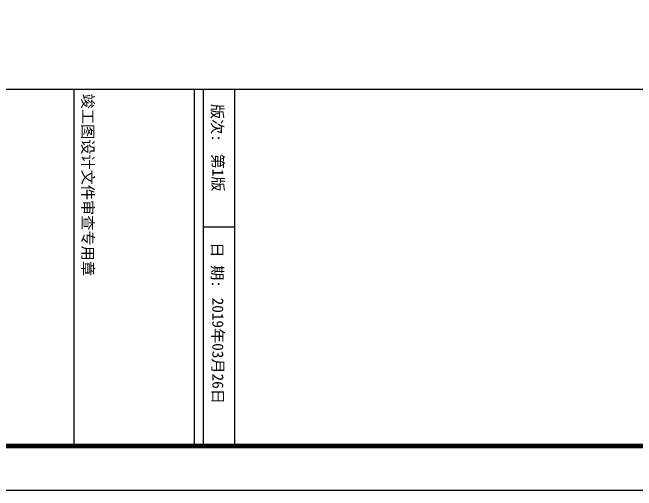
# Model space of a CAD drawing. Extents: x 1980812 to 2578970, y -669191 to 284498.
# Drawn here: x 2362861 to 2365659, y -408322 to -406177 of the extents above; entities that cross this region are included whole.
import ezdxf
from ezdxf.enums import TextEntityAlignment as Align

# ---------------------------------------------------------------- set-up
doc = ezdxf.new("R2010")
doc.units = 0
doc.header["$LTSCALE"] = 1000
doc.header["$MEASUREMENT"] = 0
doc.layers.add('TK', color=1, linetype='Continuous')
doc.styles.add('SONGTI', font='NSimSun.ttf', dxfattribs={"width": 1.1})

msp = doc.modelspace()

# ---------------------------------------------------------------- linework, layer by layer
at = {"layer": 'TK'}
for p, q in [((2357316, -406522), (2368796, -406522)), ((2357316, -406522), (2368796, -406522)), ((2363136, -406522), (2363136, -408122)), ((2363676, -406522), (2363676, -408122)), ((2363716, -406522), (2363716, -408122)), ((2363856, -406522), (2363856, -408122)), ((2363716, -407139.5), (2363856, -407139.5)), ((2357316, -408122), (2368796, -408122))]:
    msp.add_line(p, q, dxfattribs=at)
msp.add_lwpolyline([(2368996, -391502), (2368996, -408322), (2357116, -408322), (2357116, -391502)], close=True, dxfattribs=at)
at = {"layer": 'TK', "const_width": 20}
msp.add_lwpolyline([(2357316, -408122), (2368796, -408122), (2368796, -392002), (2357316, -392002)], close=True, dxfattribs=at)

# ---------------------------------------------------------------- texts
at = {"layer": 'TK', "style": 'SONGTI'}
for s, p in [('竣工图设计文件审查专用章', (2363174.3, -406541.5)), ('版次:', (2363754.3, -406587.6)), ('日 期:', (2363754.3, -407208.4))]:
    msp.add_text(s, height=50, rotation=270, dxfattribs=at).set_placement(p)
at = {"layer": 'TK', "color": 4, "style": 'SONGTI'}
for tag, text, p in [('第1版', '版次', (2363783.2, -406895.7)), ('2019年03月26日', '日期', (2363783.2, -407695.2))]:
    msp.add_attdef(tag, text=text, height=50, rotation=270, dxfattribs=at).set_placement(p, align=Align.MIDDLE)

doc.saveas('drawing.dxf')
